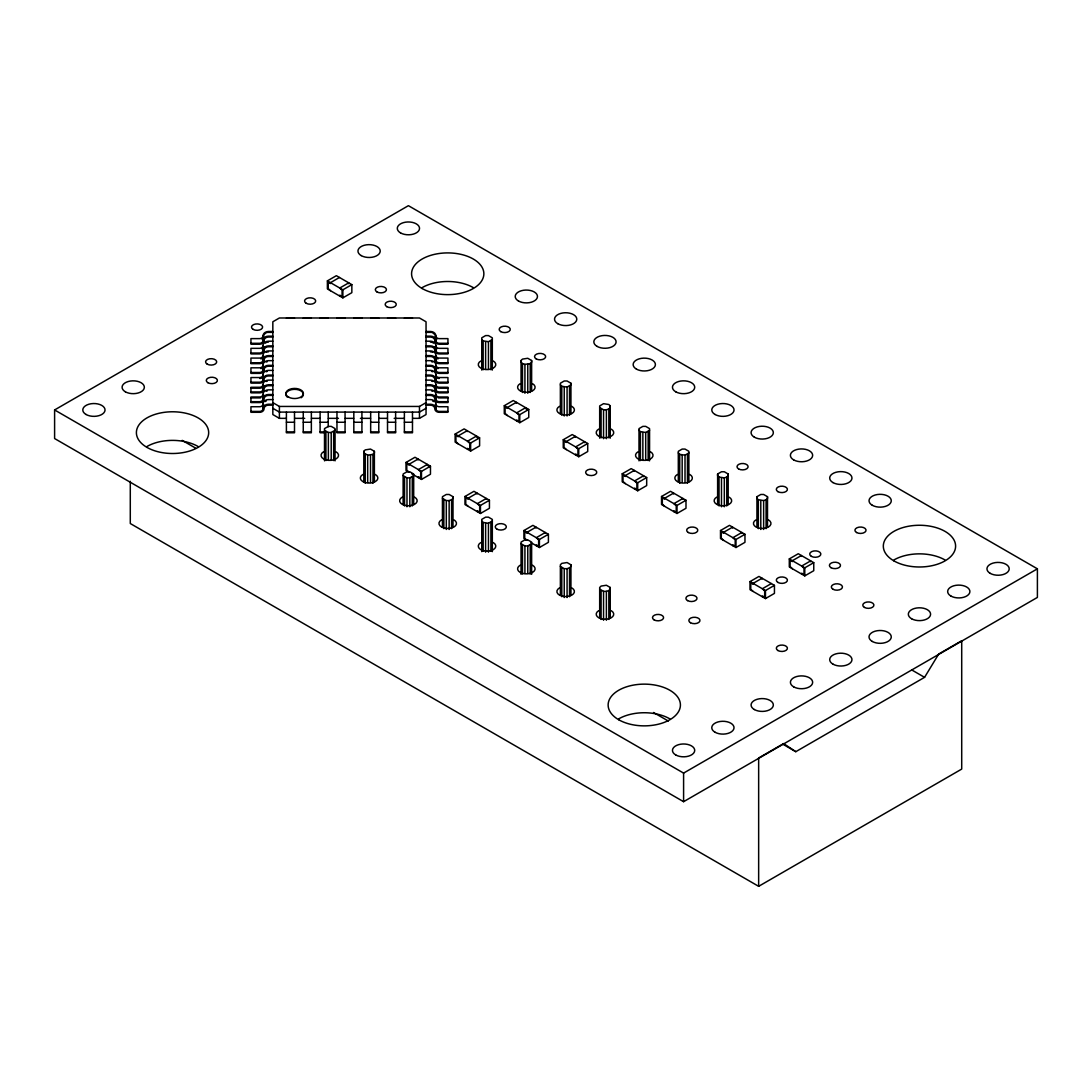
<?xml version="1.0" encoding="UTF-8"?>
<svg xmlns="http://www.w3.org/2000/svg" width="1092" height="1092" viewBox="0 0 1092 1092"><rect width="100%" height="100%" fill="white"/><g stroke="black" fill="none" stroke-linecap="round" stroke-linejoin="round"><path stroke-width="1.5" d="M363.813 451.31L363.813 452.948L367.676 455.173L372.959 454.354L374.379 452.948L374.379 451.31L370.516 449.071L365.233 449.89L363.813 451.31L363.813 481.913M442.437 527.299L442.437 496.696L446.3 494.471L449.14 494.471L453.003 496.696L453.003 498.334L451.583 499.754L449.14 500.573L446.3 500.573L442.437 498.334M521.061 360.524L521.061 362.162L522.481 363.568L524.924 364.387L530.207 363.568L531.627 362.162L531.627 360.524L527.764 358.285L522.481 359.104L521.061 360.524L521.061 391.127M560.373 595.386L560.373 564.796L561.793 563.376L567.076 562.557L570.939 564.796L570.939 566.42L569.519 567.84L567.076 568.659L564.236 568.659L560.373 566.42M599.685 618.086L599.685 587.482L601.105 586.076L606.388 585.257L610.251 587.482L610.251 589.12L608.831 590.54L606.388 591.359L603.548 591.359L599.685 589.12M599.685 438.151L599.685 405.91L603.548 403.685L608.831 404.504L610.251 405.91L610.251 407.548L608.831 408.968L606.388 409.787L603.548 409.787L599.685 407.548M717.621 474.01L717.621 475.634L719.041 477.054L724.324 477.873L726.767 477.054L728.187 475.634L728.187 474.01L724.324 471.771L721.484 471.771L717.621 474.01L717.621 504.6M756.933 496.696L756.933 498.334L758.353 499.754L763.636 500.573L766.079 499.754L767.499 498.334L767.499 496.696L763.636 494.471L760.796 494.471L756.933 496.696L756.933 527.299M782.964 744.28L795.795 751.692L924.569 677.34L938.683 654.053L961.711 640.758L961.711 769.082L758.653 886.322L130.289 523.532L130.289 481.326M324.501 430.248L328.364 432.487L331.204 432.487L335.067 430.248M481.749 339.462L483.169 340.881L488.452 341.7L492.315 339.462M403.125 475.634L406.988 477.873L409.828 477.873L413.691 475.634M560.373 384.848L561.793 386.268L567.076 387.087L570.939 384.848L570.939 383.224L567.076 380.985L564.236 380.985L560.373 383.224L560.373 413.813M481.749 521.034L483.169 522.454L488.452 523.273L492.315 521.034M521.061 543.734L524.924 545.959L527.764 545.959L531.627 543.734M638.997 430.248L640.417 431.668L645.7 432.487L649.563 430.248M678.309 452.948L679.729 454.354L685.012 455.173L688.875 452.948M54.6 409.95L408.408 205.678L1037.4 568.823L1037.4 597.42L683.592 801.692L54.6 438.547L54.6 409.95L683.592 773.095L1037.4 568.823M327.382 280.876L336.363 275.689L351.842 284.63L351.842 292.67L342.861 297.857L327.382 288.916L327.382 280.876L342.861 289.803L351.842 284.63M339.462 277.477L330.48 282.664L330.48 283.551L328.16 282.214L328.16 288.465L330.48 290.704M272.836 402.648L279.402 406.442L419.478 406.442L426.044 402.648M426.044 408.299L419.478 412.093L279.402 412.093L272.836 408.299M412.735 418.345L419.478 418.345L426.044 414.55L426.044 321.771L419.478 317.99L279.402 317.99L272.836 321.771L272.836 414.55L279.402 418.345L286.145 418.345M418.086 459.95L418.086 459.05L409.104 464.237L409.104 465.124L406.784 463.786L406.784 470.038L409.104 472.276L406.006 470.488L406.006 462.448L414.987 457.261L430.466 466.202L430.466 474.242L421.485 479.429L411.752 473.805M455.146 434.07L464.127 428.897L479.606 437.824L479.606 445.877L470.625 451.051L455.146 442.123L455.146 434.07L470.625 443.011L479.606 437.824M504.286 405.705L513.267 400.518L528.746 409.459L528.746 417.499L519.765 422.686L504.286 413.745L504.286 405.705L519.765 414.646L528.746 409.459M427.368 464.414L418.386 469.601L420.707 471.826L420.707 478.078L418.386 476.74L418.386 477.641M476.508 436.036L467.526 441.223L469.847 443.461L469.847 449.713L467.526 448.375L467.526 449.262M525.648 407.671L516.666 412.858L518.987 415.083L518.987 421.348L516.666 419.997L516.666 420.898M406.006 462.448L421.485 471.375L430.466 466.202M464.974 496.491L473.955 491.304L489.434 500.245L489.434 508.285L480.453 513.472L464.974 504.531L464.974 496.491L480.453 505.432L489.434 500.245M563.254 439.748L572.235 434.561L587.714 443.502L587.714 451.542L578.733 456.729L563.254 447.788L563.254 439.748L578.733 448.689L587.714 443.502M526.003 539.776L523.942 538.574L523.942 530.535L532.923 525.348L548.402 534.288L548.402 542.328L539.421 547.515L531.026 542.669M622.222 473.792L631.203 468.618L646.682 477.545L646.682 485.585L637.701 490.772L622.222 481.831L622.222 473.792L637.701 482.732L646.682 477.545M523.942 530.535L539.421 539.475L548.402 534.288M661.534 496.491L670.515 491.304L685.994 500.245L685.994 508.285L677.013 513.472L661.534 504.531L661.534 496.491L677.013 505.432L685.994 500.245M720.502 530.535L729.483 525.348L744.962 534.288L744.962 542.328L735.981 547.515L720.502 538.574L720.502 530.535L735.981 539.475L744.962 534.288M749.986 581.599L758.967 576.426L774.446 585.353L774.446 593.393L765.465 598.58L749.986 589.639L749.986 581.599L765.465 590.54L774.446 585.353M789.298 558.913L798.279 553.726L813.758 562.653L813.758 570.707L804.777 575.88L789.298 566.953L789.298 558.913L804.777 567.84L813.758 562.653M771.348 583.565L762.366 588.752L764.687 590.99L764.687 597.242L762.366 595.904L762.366 596.792M286.418 318.154L294.526 318.154M303.276 318.154L311.37 318.154M320.133 318.154L328.228 318.154M336.978 318.154L345.086 318.154M353.835 318.154L361.943 318.154M370.693 318.154L378.788 318.154M387.551 318.154L395.645 318.154M404.395 318.154L412.503 318.154M272.836 331.477L268.455 331.477A5.474 4.464 0 0 0 262.981 335.94A3.29 2.675 0 0 1 259.705 338.616L250.942 338.616L250.942 344.185L259.705 344.185A4.382 3.576 0 0 0 264.073 340.608A4.382 3.576 0 0 1 268.455 337.046L272.836 337.046M426.044 331.477L430.425 331.477A5.474 4.464 0 0 1 435.899 335.94A3.29 2.675 0 0 0 439.175 338.616L447.938 338.616L447.938 344.185L439.175 344.185A4.382 3.576 0 0 1 434.807 340.608A4.382 3.576 0 0 0 430.425 337.046L426.044 337.046M272.836 332.364L268.455 332.364A4.382 3.576 0 0 0 267.322 332.487M426.044 332.364L430.425 332.364A4.382 3.576 0 0 1 431.558 332.487M272.836 336.145L268.455 336.145A5.474 4.464 0 0 0 262.981 340.608A3.29 2.675 0 0 1 259.705 343.298L250.942 343.298M426.044 336.145L430.425 336.145A5.474 4.464 0 0 1 435.899 340.608A3.29 2.675 0 0 0 439.175 343.298L447.938 343.298M272.836 341.195L268.455 341.195A5.474 4.464 0 0 0 262.981 345.673A3.29 2.675 0 0 1 259.705 348.348L250.942 348.348L250.942 353.917L259.705 353.917A4.382 3.576 0 0 0 264.073 350.341A4.382 3.576 0 0 1 268.455 346.765L272.836 346.765M426.044 341.195L430.425 341.195A5.474 4.464 0 0 1 435.899 345.673A3.29 2.675 0 0 0 439.175 348.348L447.938 348.348L447.938 353.917L439.175 353.917A4.382 3.576 0 0 1 434.807 350.341A4.382 3.576 0 0 0 430.425 346.765L426.044 346.765M272.836 345.877L268.455 345.877A5.474 4.464 0 0 0 262.981 350.341A3.29 2.675 0 0 1 259.705 353.03L250.942 353.03M426.044 345.877L430.425 345.877A5.474 4.464 0 0 1 435.899 350.341A3.29 2.675 0 0 0 439.175 353.03L447.938 353.03M272.836 350.928L268.455 350.928A5.474 4.464 0 0 0 262.981 355.405A3.29 2.675 0 0 1 259.705 358.08L250.942 358.08L250.942 363.65L259.705 363.65A4.382 3.576 0 0 0 264.073 360.073A4.382 3.576 0 0 1 268.455 356.497L272.836 356.497M426.044 350.928L430.425 350.928A5.474 4.464 0 0 1 435.899 355.405A3.29 2.675 0 0 0 439.175 358.08L447.938 358.08L447.938 363.65L439.175 363.65A4.382 3.576 0 0 1 434.807 360.073A4.382 3.576 0 0 0 430.425 356.497L426.044 356.497M272.836 355.61L268.455 355.61A5.474 4.464 0 0 0 262.981 360.073A3.29 2.675 0 0 1 259.705 362.762L250.942 362.762M426.044 355.61L430.425 355.61A5.474 4.464 0 0 1 435.899 360.073A3.29 2.675 0 0 0 439.175 362.762L447.938 362.762M272.836 360.66L268.455 360.66A5.474 4.464 0 0 0 262.981 365.124A3.29 2.675 0 0 1 259.705 367.813L250.942 367.813L250.942 373.382L259.705 373.382A4.382 3.576 0 0 0 264.073 369.806A4.382 3.576 0 0 1 268.455 366.23L272.836 366.23M426.044 360.66L430.425 360.66A5.474 4.464 0 0 1 435.899 365.124A3.29 2.675 0 0 0 439.175 367.813L447.938 367.813L447.938 373.382L439.175 373.382A4.382 3.576 0 0 1 434.807 369.806A4.382 3.576 0 0 0 430.425 366.23L426.044 366.23M272.836 365.342L268.455 365.342A5.474 4.464 0 0 0 262.981 369.806A3.29 2.675 0 0 1 259.705 372.481L250.942 372.481M426.044 365.342L430.425 365.342A5.474 4.464 0 0 1 435.899 369.806A3.29 2.675 0 0 0 439.175 372.481L447.938 372.481M272.836 370.393L268.455 370.393A5.474 4.464 0 0 0 262.981 374.856A3.29 2.675 0 0 1 259.705 377.545L250.942 377.545L250.942 383.115L259.705 383.115A4.382 3.576 0 0 0 264.073 379.538A4.382 3.576 0 0 1 268.455 375.962L272.836 375.962M426.044 370.393L430.425 370.393A5.474 4.464 0 0 1 435.899 374.856A3.29 2.675 0 0 0 439.175 377.545L447.938 377.545L447.938 383.115L439.175 383.115A4.382 3.576 0 0 1 434.807 379.538A4.382 3.576 0 0 0 430.425 375.962L426.044 375.962M272.836 375.075L268.455 375.075A5.474 4.464 0 0 0 262.981 379.538A3.29 2.675 0 0 1 259.705 382.214L250.942 382.214M426.044 375.075L430.425 375.075A5.474 4.464 0 0 1 435.899 379.538A3.29 2.675 0 0 0 439.175 382.214L447.938 382.214M272.836 380.125L268.455 380.125A5.474 4.464 0 0 0 262.981 384.589A3.29 2.675 0 0 1 259.705 387.278L250.942 387.278L250.942 392.847L259.705 392.847A4.382 3.576 0 0 0 264.073 389.271A4.382 3.576 0 0 1 268.455 385.694L272.836 385.694M426.044 380.125L430.425 380.125A5.474 4.464 0 0 1 435.899 384.589A3.29 2.675 0 0 0 439.175 387.278L447.938 387.278L447.938 392.847L439.175 392.847A4.382 3.576 0 0 1 434.807 389.271A4.382 3.576 0 0 0 430.425 385.694L426.044 385.694M272.836 384.793L268.455 384.793A5.474 4.464 0 0 0 262.981 389.271A3.29 2.675 0 0 1 259.705 391.946L250.942 391.946M426.044 384.793L430.425 384.793A5.474 4.464 0 0 1 435.899 389.271A3.29 2.675 0 0 0 439.175 391.946L447.938 391.946M250.942 388.165L259.705 388.165A4.382 3.576 0 0 0 261.889 387.687M447.938 388.165L439.175 388.165A4.382 3.576 0 0 1 436.991 387.687M272.836 389.858L268.455 389.858A5.474 4.464 0 0 0 262.981 394.321A3.29 2.675 0 0 1 259.705 396.997L250.942 396.997L250.942 402.566L259.705 402.566A4.382 3.576 0 0 0 264.073 399.003A4.382 3.576 0 0 1 268.455 395.427L272.836 395.427M426.044 389.858L430.425 389.858A5.474 4.464 0 0 1 435.899 394.321A3.29 2.675 0 0 0 439.175 396.997L447.938 396.997L447.938 402.566L439.175 402.566A4.382 3.576 0 0 1 434.807 399.003A4.382 3.576 0 0 0 430.425 395.427L426.044 395.427M272.836 394.526L268.455 394.526A5.474 4.464 0 0 0 262.981 399.003A3.29 2.675 0 0 1 259.705 401.679L250.942 401.679M426.044 394.526L430.425 394.526A5.474 4.464 0 0 1 435.899 399.003A3.29 2.675 0 0 0 439.175 401.679L447.938 401.679M250.942 397.897L259.705 397.897A4.382 3.576 0 0 0 260.838 397.775M447.938 397.897L439.175 397.897A4.382 3.576 0 0 1 438.042 397.775M272.836 399.59L268.455 399.59A5.474 4.464 0 0 0 262.981 404.054A3.29 2.675 0 0 1 259.705 406.729L250.942 406.729L250.942 412.298L259.705 412.298A4.382 3.576 0 0 0 264.073 408.722A4.382 3.576 0 0 1 268.455 405.159L272.836 405.159M426.044 399.59L430.425 399.59A5.474 4.464 0 0 1 435.899 404.054A3.29 2.675 0 0 0 439.175 406.729L447.938 406.729L447.938 412.298L439.175 412.298A4.382 3.576 0 0 1 434.807 408.722A4.382 3.576 0 0 0 430.425 405.159L426.044 405.159M272.836 404.258L268.455 404.258A5.474 4.464 0 0 0 262.981 408.722A3.29 2.675 0 0 1 259.705 411.411L250.942 411.411M426.044 404.258L430.425 404.258A5.474 4.464 0 0 1 435.899 408.722A3.29 2.675 0 0 0 439.175 411.411L447.938 411.411M294.594 418.345L304.709 418.345M311.466 418.345L319.901 418.345M328.337 418.345L338.465 418.345M345.222 418.345L353.658 418.345M360.415 418.345L370.543 418.345M378.979 418.345L387.414 418.345M394.171 418.345L404.286 418.345M286.404 422.249L294.499 422.249M303.262 422.249L311.356 422.249M320.106 422.249L328.214 422.249M336.964 422.249L345.058 422.249M353.822 422.249L361.916 422.249M370.666 422.249L378.774 422.249M387.523 422.249L395.618 422.249M404.381 422.249L412.476 422.249M286.404 431.886L294.499 431.886M303.262 431.886L311.356 431.886M320.106 431.886L324.966 431.886M336.964 431.886L345.058 431.886M353.822 431.886L361.916 431.886M370.666 431.886L378.774 431.886M387.523 431.886L395.618 431.886M404.381 431.886L412.476 431.886M324.966 432.773L320.106 432.773L320.106 412.093M525.648 408.558L527.968 409.91M911.724 669.928L924.569 677.34M476.508 436.937L478.828 438.274M427.368 465.301L429.688 466.653M182.2 440.376L195.495 448.048M653.548 712.503L668.318 721.034M795.795 751.692L783.619 743.584L758.653 757.998L758.653 886.322M810.66 561.766L810.66 560.878L801.678 566.052L803.999 568.29L803.999 574.542L801.678 573.204L801.678 574.092M804.777 567.84L804.777 575.88M801.378 556.401L801.378 555.514L792.396 560.687L792.396 561.588L790.076 560.251L790.076 566.502L792.396 568.741M767.499 496.696L767.499 527.299M766.079 499.754L766.079 528.651M765.465 590.54L765.465 598.58M763.636 500.573L763.636 529.47M762.066 579.101L762.066 578.214L753.084 583.387L753.084 584.288L750.764 582.937L750.764 589.202L753.084 591.427M760.796 500.573L760.796 529.47M758.353 499.754L758.353 528.651M741.864 533.401L741.864 532.5L732.882 537.687L735.203 539.912L735.203 546.177L732.882 544.84L732.882 545.727M735.981 539.475L735.981 547.515M732.582 528.037L732.582 527.136L723.6 532.323L723.6 533.21L721.28 531.872L721.28 538.138L723.6 540.363M728.187 474.01L728.187 504.6M726.767 477.054L726.767 505.951M724.324 477.873L724.324 506.77M721.484 477.873L721.484 506.77M719.041 477.054L719.041 505.951M688.875 481.913L688.875 451.31L685.012 449.071L682.172 449.071L678.309 451.31L678.309 481.913M687.455 454.354L687.455 483.265M685.012 455.173L685.012 482.377M683.592 773.095L683.592 801.692M682.896 499.344L682.896 498.457L673.914 503.644L676.235 505.869L676.235 512.134L673.914 510.783L673.914 511.684M682.172 455.173L682.172 482.377M679.729 454.354L679.729 483.265M677.013 505.432L677.013 513.472M673.614 493.993L673.614 493.093L664.632 498.28L664.632 499.167L662.312 497.829L662.312 504.081L664.632 506.319M649.563 460.851L649.563 428.61L645.7 426.371L642.86 426.371L638.997 428.61L638.997 460.851M648.143 431.668L648.143 460.565M645.7 432.487L645.7 459.677M643.584 476.658L643.584 475.757L634.602 480.944L636.923 483.183L636.923 489.434L634.602 488.097L634.602 488.984M642.86 432.487L642.86 459.677M640.417 431.668L640.417 460.565M637.701 482.732L637.701 490.772M634.302 471.294L634.302 470.393L625.32 475.58L625.32 476.481L623 475.129L623 481.395L625.32 483.62M610.251 405.91L610.251 438.151M610.251 587.482L610.251 618.086M608.831 408.968L608.831 437.865M608.831 590.54L608.831 619.437M606.388 409.787L606.388 438.684M606.388 591.359L606.388 620.256M603.548 409.787L603.548 438.684M603.548 591.359L603.548 620.256M601.105 408.968L601.105 437.865M601.105 590.54L601.105 619.437M584.616 442.615L584.616 441.714L575.634 446.901L577.955 449.126L577.955 455.391L575.634 454.04L575.634 454.941M578.733 448.689L578.733 456.729M575.334 437.25L575.334 436.35L566.352 441.537L566.352 442.424L564.032 441.086L564.032 447.351L566.352 449.576M570.939 383.224L570.939 413.813M570.939 564.796L570.939 595.386M569.519 386.268L569.519 415.165M569.519 567.84L569.519 596.737M567.076 387.087L567.076 415.984M567.076 568.659L567.076 597.556M564.236 387.087L564.236 415.984M564.236 568.659L564.236 597.556M561.793 386.268L561.793 415.165M561.793 567.84L561.793 596.737M545.304 533.401L545.304 532.5L536.322 537.687L538.643 539.912L538.643 546.177L536.322 544.84L536.322 545.727M539.421 539.475L539.421 547.515M536.022 528.037L536.022 527.136L527.04 532.323L527.04 533.21L524.72 531.872L524.72 538.138L527.04 540.363M531.627 360.524L531.627 391.127M531.627 574.324L531.627 542.096L527.764 539.857L524.924 539.857L521.061 542.096L521.061 574.324M530.207 363.568L530.207 392.478M530.207 545.14L530.207 574.051M527.764 364.387L527.764 393.284M527.764 545.959L527.764 573.163M524.924 364.387L524.924 393.284M524.924 545.959L524.924 573.163M522.481 363.568L522.481 392.478M522.481 545.14L522.481 574.051M519.765 414.646L519.765 422.686M516.366 403.207L516.366 402.306L507.384 407.493L507.384 408.381L505.064 407.043L505.064 413.295L507.384 415.533M492.315 370.065L492.315 337.824L488.452 335.585L485.612 335.585L481.749 337.824L481.749 370.065M492.315 551.637L492.315 519.396L488.452 517.158L485.612 517.158L481.749 519.396L481.749 551.637M490.895 340.881L490.895 369.778M490.895 522.454L490.895 551.351M488.452 341.7L488.452 368.891M488.452 523.273L488.452 552.17M486.336 499.344L486.336 498.457L477.354 503.644L479.675 505.869L479.675 512.134L477.354 510.783L477.354 511.684M485.612 341.7L485.612 368.891M485.612 523.273L485.612 552.17M483.169 340.881L483.169 369.778M483.169 522.454L483.169 551.351M480.453 505.432L480.453 513.472M477.054 493.993L477.054 493.093L468.072 498.28L468.072 499.167L465.752 497.829L465.752 504.081L468.072 506.319M470.625 443.011L470.625 451.051M467.226 431.572L467.226 430.685L458.244 435.858L458.244 436.759L455.924 435.421L455.924 441.673L458.244 443.898M453.003 496.696L453.003 527.299M451.583 499.754L451.583 528.651M449.14 500.573L449.14 529.47M446.3 500.573L446.3 529.47M443.857 499.754L443.857 528.651M435.899 335.94L435.899 340.608M435.899 345.673L435.899 350.341M435.899 355.405L435.899 360.073M435.899 365.124L435.899 369.806M435.899 374.856L435.899 379.538M435.899 384.589L435.899 389.271M435.899 394.321L435.899 399.003M435.899 404.054L435.899 408.722M434.807 337.496L434.807 340.608M434.807 347.229L434.807 350.341M434.807 356.961L434.807 360.073M434.807 366.694L434.807 369.806M421.485 471.375L421.485 479.429M419.478 406.442L419.478 418.345M413.691 504.6L413.691 474.01L409.828 471.771L406.988 471.771L403.125 474.01L403.125 504.6M412.476 412.093L412.476 432.773L404.381 432.773L404.381 412.093M412.271 477.054L412.271 505.951M409.828 477.873L409.828 506.77M406.988 477.873L406.988 506.77M404.545 477.054L404.545 505.951M395.618 412.093L395.618 432.773L387.523 432.773L387.523 412.093M378.774 412.093L378.774 432.773L370.666 432.773L370.666 412.093M374.379 451.31L374.379 481.913M372.959 454.354L372.959 483.265M370.516 455.173L370.516 482.377M367.676 455.173L367.676 482.377M365.233 454.354L365.233 483.265M361.916 412.093L361.916 432.773L353.822 432.773L353.822 412.093M348.744 283.729L348.744 282.842L339.762 288.029L342.083 290.254L342.083 296.505L339.762 295.168L339.762 296.069M345.058 412.093L345.058 432.773L336.964 432.773L336.964 412.093M342.861 289.803L342.861 297.857M335.067 460.851L335.067 428.61L331.204 426.371L328.364 426.371L324.501 428.61L324.501 460.851M333.647 431.668L333.647 460.565M331.204 432.487L331.204 459.677M328.214 412.093L328.214 426.822M328.364 432.487L328.364 459.677M325.921 431.668L325.921 460.565M311.356 412.093L311.356 432.773L303.262 432.773L303.262 412.093M294.499 412.093L294.499 432.773L286.404 432.773L286.404 412.093M279.402 406.442L279.402 418.345M264.073 337.496L264.073 340.608M264.073 347.229L264.073 350.341M264.073 356.961L264.073 360.073M264.073 366.694L264.073 369.806M262.981 335.94L262.981 340.608M262.981 345.673L262.981 350.341M262.981 355.405L262.981 360.073M262.981 365.124L262.981 369.806M262.981 374.856L262.981 379.538M262.981 384.589L262.981 389.271M262.981 394.321L262.981 399.003M262.981 404.054L262.981 408.722M618.727 718.85A36.132 20.857 0 0 1 669.833 718.85M893.911 559.964A36.132 20.857 0 0 1 945.017 559.964M375.293 474.46A8.75 5.051 0 0 1 375.293 481.613A8.75 5.051 0 0 1 362.899 481.613A8.75 5.051 0 0 1 362.899 474.46M611.165 610.646A8.75 5.051 0 0 1 611.165 617.799A8.75 5.051 0 0 1 598.771 617.799A8.75 5.051 0 0 1 598.771 610.646M571.853 587.946A8.75 5.051 0 0 1 571.853 595.099A8.75 5.051 0 0 1 559.459 595.099A8.75 5.051 0 0 1 559.459 587.946M532.541 565.247A8.75 5.051 0 0 1 532.541 572.399A8.75 5.051 0 0 1 520.147 572.399A8.75 5.051 0 0 1 520.147 565.247M493.229 542.56A8.75 5.051 0 0 1 493.229 549.699A8.75 5.051 0 0 1 480.835 549.699A8.75 5.051 0 0 1 480.835 542.56M453.917 519.86A8.75 5.051 0 0 1 453.917 527.013A8.75 5.051 0 0 1 441.523 527.013A8.75 5.051 0 0 1 441.523 519.86M414.605 497.16A8.75 5.051 0 0 1 414.605 504.313A8.75 5.051 0 0 1 402.211 504.313A8.75 5.051 0 0 1 402.211 497.16M335.981 451.774A8.75 5.051 0 0 1 335.981 458.913A8.75 5.051 0 0 1 323.587 458.913A8.75 5.051 0 0 1 323.587 451.774M493.229 360.988A8.75 5.051 0 0 1 493.229 368.127A8.75 5.051 0 0 1 480.835 368.127A8.75 5.051 0 0 1 480.835 360.988M532.541 383.674A8.75 5.051 0 0 1 532.541 390.827A8.75 5.051 0 0 1 520.147 390.827A8.75 5.051 0 0 1 520.147 383.674M571.853 406.374A8.75 5.051 0 0 1 571.853 413.527A8.75 5.051 0 0 1 559.459 413.527A8.75 5.051 0 0 1 559.459 406.374M611.165 429.074A8.75 5.051 0 0 1 611.165 436.227A8.75 5.051 0 0 1 598.771 436.227A8.75 5.051 0 0 1 598.771 429.074M650.477 451.774A8.75 5.051 0 0 1 650.477 458.913A8.75 5.051 0 0 1 638.083 458.913A8.75 5.051 0 0 1 638.083 451.774M689.789 474.46A8.75 5.051 0 0 1 689.789 481.613A8.75 5.051 0 0 1 677.395 481.613A8.75 5.051 0 0 1 677.395 474.46M729.101 497.16A8.75 5.051 0 0 1 729.101 504.313A8.75 5.051 0 0 1 716.707 504.313A8.75 5.051 0 0 1 716.707 497.16M768.413 519.86A8.75 5.051 0 0 1 768.413 527.013A8.75 5.051 0 0 1 756.019 527.013A8.75 5.051 0 0 1 756.019 519.86M146.983 446.492A36.132 20.857 0 0 1 198.089 446.492M422.167 287.606A36.132 20.857 0 0 1 473.273 287.606M287.223 397.078A8.75 5.051 0 0 1 289.312 390.363A8.75 5.051 0 0 1 301.092 390.963A8.75 5.051 0 0 1 301.064 397.802M436.991 348.771A4.382 3.576 0 0 1 436.09 348.198M435.394 347.461A4.382 3.576 0 0 1 434.957 346.601M430.425 342.096A4.382 3.576 0 0 1 431.558 342.219M432.609 342.574A4.382 3.576 0 0 1 433.524 343.147M435.394 405.842A4.382 3.576 0 0 1 434.957 404.982M432.609 400.955A4.382 3.576 0 0 1 433.524 401.528M438.042 368.577A4.382 3.576 0 0 1 436.991 368.222M431.558 361.684A4.382 3.576 0 0 1 432.609 362.039M439.175 378.433A4.382 3.576 0 0 1 436.991 377.955M431.558 371.403A4.382 3.576 0 0 1 432.609 371.771M435.394 386.377A4.382 3.576 0 0 1 434.957 385.517M431.558 381.135A4.382 3.576 0 0 1 432.609 381.49M435.394 396.109A4.382 3.576 0 0 1 434.957 395.249M431.558 390.868A4.382 3.576 0 0 1 432.609 391.223M436.991 339.039A4.382 3.576 0 0 1 436.09 338.465M435.394 337.728A4.382 3.576 0 0 1 434.957 336.868M432.609 332.842A4.382 3.576 0 0 1 433.524 333.415M434.22 334.152A4.382 3.576 0 0 1 434.657 335.012M438.042 358.858A4.382 3.576 0 0 1 436.991 358.49M436.09 357.93A4.382 3.576 0 0 1 434.957 356.32M430.425 351.829A4.382 3.576 0 0 1 432.609 352.307M263.923 395.249A4.382 3.576 0 0 1 263.486 396.109M266.271 391.223A4.382 3.576 0 0 1 267.322 390.868M263.923 336.868A4.382 3.576 0 0 1 263.486 337.728M262.79 338.465A4.382 3.576 0 0 1 261.889 339.039M264.223 335.012A4.382 3.576 0 0 1 264.66 334.152M265.356 333.415A4.382 3.576 0 0 1 266.271 332.842M263.923 404.982A4.382 3.576 0 0 1 263.486 405.842M265.356 401.528A4.382 3.576 0 0 1 266.271 400.955M263.923 346.601A4.382 3.576 0 0 1 263.486 347.461M262.79 348.198A4.382 3.576 0 0 1 261.889 348.771M265.356 343.147A4.382 3.576 0 0 1 266.271 342.574M267.322 342.219A4.382 3.576 0 0 1 268.455 342.096M263.923 385.517A4.382 3.576 0 0 1 263.486 386.377M266.271 381.49A4.382 3.576 0 0 1 267.322 381.135M266.271 371.771A4.382 3.576 0 0 1 267.322 371.403M261.889 377.955A4.382 3.576 0 0 1 259.705 378.433M266.271 362.039A4.382 3.576 0 0 1 267.322 361.684M261.889 368.222A4.382 3.576 0 0 1 260.838 368.577M263.923 356.32A4.382 3.576 0 0 1 262.79 357.93M261.889 358.49A4.382 3.576 0 0 1 260.838 358.858M266.271 352.307A4.382 3.576 0 0 1 268.455 351.829M618.727 719.751A36.132 20.857 0 0 0 679.183 710.401A36.132 20.857 0 0 0 634.93 684.848A36.132 20.857 0 0 0 618.727 719.751M777.941 582.445A5.556 3.208 0 0 0 787.236 580.999A5.556 3.208 0 0 0 780.439 577.067A5.556 3.208 0 0 0 777.941 582.445M893.911 560.878A36.132 20.857 0 0 0 954.367 551.528A36.132 20.857 0 0 0 910.114 525.975A36.132 20.857 0 0 0 893.911 560.878M386.786 306.675A5.556 3.208 0 0 0 396.082 305.241A5.556 3.208 0 0 0 389.284 301.31A5.556 3.208 0 0 0 386.786 306.675M500.791 331.64A5.556 3.208 0 0 0 510.087 330.207A5.556 3.208 0 0 0 503.289 326.276A5.556 3.208 0 0 0 500.791 331.64M636.418 369.096A11.125 6.415 0 0 0 655.023 366.216A11.125 6.415 0 0 0 641.4 358.353A11.125 6.415 0 0 0 636.418 369.096M597.106 346.396A11.125 6.415 0 0 0 615.711 343.516A11.125 6.415 0 0 0 602.088 335.654A11.125 6.415 0 0 0 597.106 346.396M587.278 474.638A5.556 3.208 0 0 0 596.573 473.191A5.556 3.208 0 0 0 589.776 469.26A5.556 3.208 0 0 0 587.278 474.638M146.983 447.392A36.132 20.857 0 0 0 207.439 438.042A36.132 20.857 0 0 0 163.186 412.489A36.132 20.857 0 0 0 146.983 447.392M422.167 288.52A36.132 20.857 0 0 0 482.623 279.17A36.132 20.857 0 0 0 438.37 253.617A36.132 20.857 0 0 0 422.167 288.52M811.356 556.347A5.556 3.208 0 0 0 820.652 554.9A5.556 3.208 0 0 0 813.854 550.969A5.556 3.208 0 0 0 811.356 556.347M831.012 567.69A5.556 3.208 0 0 0 840.308 566.257A5.556 3.208 0 0 0 833.51 562.325A5.556 3.208 0 0 0 831.012 567.69M688.301 532.514A5.556 3.208 0 0 0 697.597 531.067A5.556 3.208 0 0 0 690.786 527.136A5.556 3.208 0 0 0 688.301 532.514M253.126 329.375A5.556 3.208 0 0 0 262.421 327.941A5.556 3.208 0 0 0 255.624 324.01A5.556 3.208 0 0 0 253.126 329.375M496.86 529.101A5.556 3.208 0 0 0 506.156 527.668A5.556 3.208 0 0 0 499.358 523.737A5.556 3.208 0 0 0 496.86 529.101M654.108 619.887A5.556 3.208 0 0 0 663.404 618.454A5.556 3.208 0 0 0 656.606 614.523A5.556 3.208 0 0 0 654.108 619.887M306.197 303.276A5.556 3.208 0 0 0 315.492 301.842A5.556 3.208 0 0 0 308.695 297.911A5.556 3.208 0 0 0 306.197 303.276M864.427 607.411A5.556 3.208 0 0 0 873.723 605.964A5.556 3.208 0 0 0 866.925 602.033A5.556 3.208 0 0 0 864.427 607.411M777.941 650.532A5.556 3.208 0 0 0 787.236 649.098A5.556 3.208 0 0 0 780.439 645.167A5.556 3.208 0 0 0 777.941 650.532M687.523 600.6A5.556 3.208 0 0 0 696.819 599.167A5.556 3.208 0 0 0 690.021 595.236A5.556 3.208 0 0 0 687.523 600.6M738.629 468.959A5.556 3.208 0 0 0 747.924 467.526A5.556 3.208 0 0 0 741.127 463.595A5.556 3.208 0 0 0 738.629 468.959M856.565 532.514A5.556 3.208 0 0 0 865.86 531.067A5.556 3.208 0 0 0 859.063 527.136A5.556 3.208 0 0 0 856.565 532.514M832.978 589.257A5.556 3.208 0 0 0 842.273 587.81A5.556 3.208 0 0 0 835.476 583.879A5.556 3.208 0 0 0 832.978 589.257M536.172 358.886A5.556 3.208 0 0 0 545.468 357.439A5.556 3.208 0 0 0 538.67 353.508A5.556 3.208 0 0 0 536.172 358.886M777.941 491.659A5.556 3.208 0 0 0 787.236 490.212A5.556 3.208 0 0 0 780.439 486.281A5.556 3.208 0 0 0 777.941 491.659M207.917 382.719A5.556 3.208 0 0 0 217.212 381.272A5.556 3.208 0 0 0 210.415 377.341A5.556 3.208 0 0 0 207.917 382.719M376.958 291.933A5.556 3.208 0 0 0 386.254 290.486A5.556 3.208 0 0 0 379.456 286.554A5.556 3.208 0 0 0 376.958 291.933M207.207 364.141A5.556 3.208 0 0 0 216.503 362.708A5.556 3.208 0 0 0 209.691 358.777A5.556 3.208 0 0 0 207.207 364.141M690.485 622.74A5.556 3.208 0 0 0 699.781 621.293A5.556 3.208 0 0 0 692.97 617.362A5.556 3.208 0 0 0 690.485 622.74M990.226 573.368A11.125 6.415 0 0 0 1008.831 570.488A11.125 6.415 0 0 0 995.208 562.626A11.125 6.415 0 0 0 990.226 573.368M950.914 596.055A11.125 6.415 0 0 0 969.519 593.188A11.125 6.415 0 0 0 955.896 585.326A11.125 6.415 0 0 0 950.914 596.055M86.05 414.482A11.125 6.415 0 0 0 104.655 411.616A11.125 6.415 0 0 0 91.032 403.753A11.125 6.415 0 0 0 86.05 414.482M125.362 391.796A11.125 6.415 0 0 0 143.967 388.916A11.125 6.415 0 0 0 130.344 381.053A11.125 6.415 0 0 0 125.362 391.796M400.546 232.91A11.125 6.415 0 0 0 419.151 230.043A11.125 6.415 0 0 0 405.528 222.181A11.125 6.415 0 0 0 400.546 232.91M361.234 255.61A11.125 6.415 0 0 0 379.839 252.73A11.125 6.415 0 0 0 366.216 244.867A11.125 6.415 0 0 0 361.234 255.61M675.73 754.941A11.125 6.415 0 0 0 694.335 752.06A11.125 6.415 0 0 0 680.712 744.198A11.125 6.415 0 0 0 675.73 754.941M715.042 732.241A11.125 6.415 0 0 0 733.647 729.36A11.125 6.415 0 0 0 720.024 721.498A11.125 6.415 0 0 0 715.042 732.241M754.354 709.541A11.125 6.415 0 0 0 772.959 706.661A11.125 6.415 0 0 0 759.336 698.798A11.125 6.415 0 0 0 754.354 709.541M793.666 686.841A11.125 6.415 0 0 0 812.271 683.974A11.125 6.415 0 0 0 798.648 676.112A11.125 6.415 0 0 0 793.666 686.841M832.978 664.154A11.125 6.415 0 0 0 851.583 661.274A11.125 6.415 0 0 0 837.96 653.412A11.125 6.415 0 0 0 832.978 664.154M872.29 641.454A11.125 6.415 0 0 0 890.895 638.574A11.125 6.415 0 0 0 877.272 630.712A11.125 6.415 0 0 0 872.29 641.454M911.602 618.755A11.125 6.415 0 0 0 930.207 615.874A11.125 6.415 0 0 0 916.584 608.012A11.125 6.415 0 0 0 911.602 618.755M872.29 505.268A11.125 6.415 0 0 0 890.895 502.402A11.125 6.415 0 0 0 877.272 494.54A11.125 6.415 0 0 0 872.29 505.268M832.978 482.582A11.125 6.415 0 0 0 851.583 479.702A11.125 6.415 0 0 0 837.96 471.84A11.125 6.415 0 0 0 832.978 482.582M793.666 459.882A11.125 6.415 0 0 0 812.271 457.002A11.125 6.415 0 0 0 798.648 449.14A11.125 6.415 0 0 0 793.666 459.882M754.354 437.182A11.125 6.415 0 0 0 772.959 434.302A11.125 6.415 0 0 0 759.336 426.44A11.125 6.415 0 0 0 754.354 437.182M715.042 414.482A11.125 6.415 0 0 0 733.647 411.616A11.125 6.415 0 0 0 720.024 403.753A11.125 6.415 0 0 0 715.042 414.482M675.73 391.796A11.125 6.415 0 0 0 694.335 388.916A11.125 6.415 0 0 0 680.712 381.053A11.125 6.415 0 0 0 675.73 391.796M557.794 323.696A11.125 6.415 0 0 0 576.399 320.83A11.125 6.415 0 0 0 562.776 312.967A11.125 6.415 0 0 0 557.794 323.696M518.482 301.01A11.125 6.415 0 0 0 537.087 298.13A11.125 6.415 0 0 0 523.464 290.267A11.125 6.415 0 0 0 518.482 301.01M288.697 397.201A8.75 5.051 0 0 0 303.166 394.581A8.75 5.051 0 0 0 292.001 388.656A8.75 5.051 0 0 0 288.697 397.201"/></g></svg>
